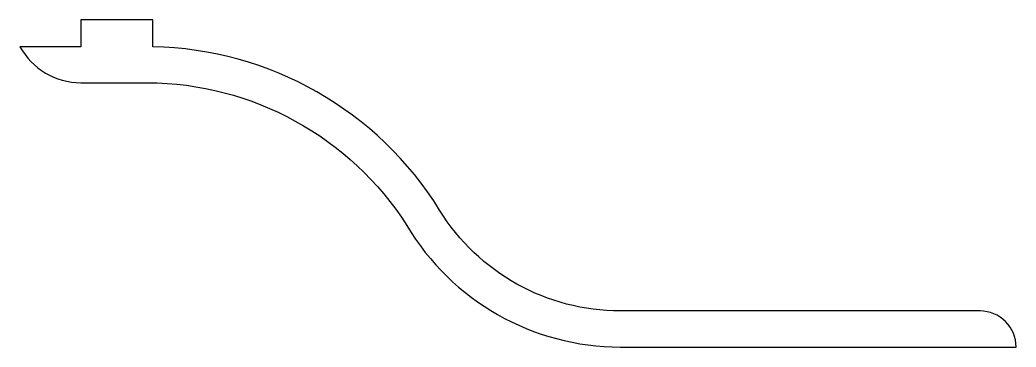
# Model space of a CAD drawing. Header units: millimetres. Extents: x -320 to 12, y 0 to 109.
import ezdxf

# ---------------------------------------------------------------- set-up
doc = ezdxf.new("R2010")
doc.units = ezdxf.units.MM

msp = doc.modelspace()

# ---------------------------------------------------------------- linework, layer by layer
msp.add_lwpolyline([(-191.24, 40.55, 0.264119), (-120, 0.1), (12, 0.1, 0.414214), (0, 12.1), (-120, 12.1, -0.259487), (-180.29, 45.65, 0.254605), (-276, 100.05), (-276, 109), (-300, 109), (-300, 100.1), (-320.31, 100.1, 0.273362), (-300, 88.1), (-277.78, 88.1, -0.254922)], format="xyb", close=True)

doc.saveas('drawing.dxf')
